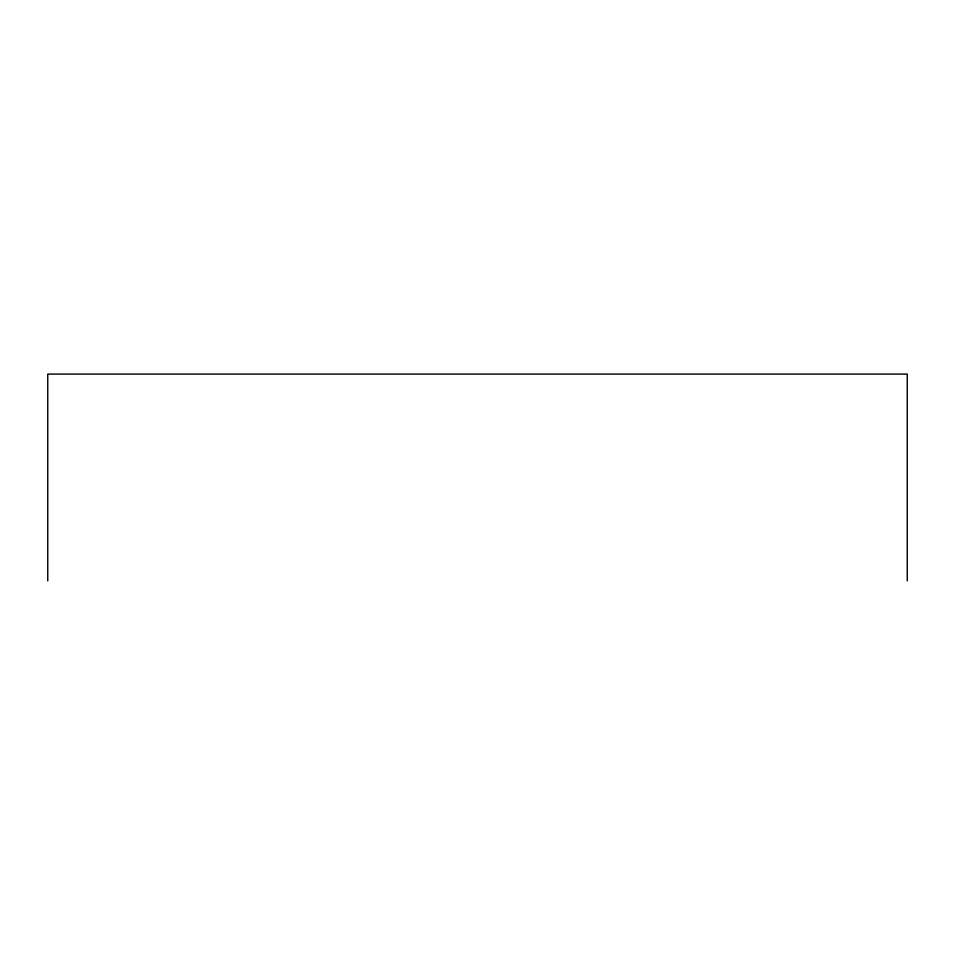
<?xml version="1.0" encoding="UTF-8"?>
<svg xmlns="http://www.w3.org/2000/svg" width="955" height="955" viewBox="0 0 955 955"><rect width="100%" height="100%" fill="white"/><g stroke="black" fill="none" stroke-linecap="round" stroke-linejoin="round"><path stroke-width="1.43" d="M907.25 580.915L907.25 374.085L47.75 374.085L47.75 580.915"/></g></svg>
